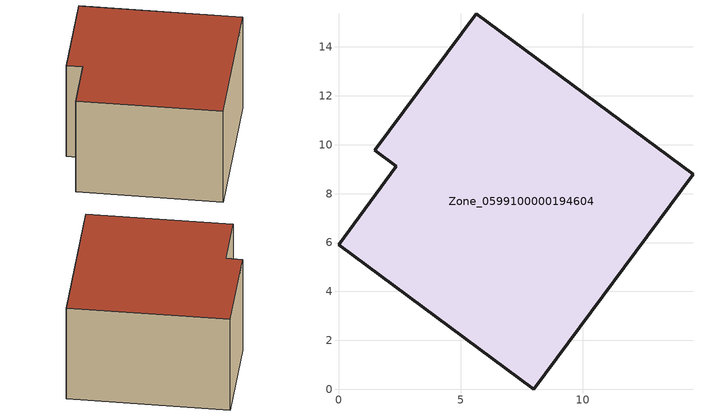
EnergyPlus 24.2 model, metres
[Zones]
Zone_0599100000194604
 floor ground (C_G): 5.63,15.36 14.5,8.79 7.98,0 0,5.92 2.37,9.12 1.49,9.78 z1.45
 wall outside (C_F): 14.5,8.79 5.63,15.36 1.49,9.78 2.37,9.12 0,5.92 7.98,0 14.5,8.79 z1.45:8.89
 roof outside (C_R): 7.98,0 14.5,8.79 5.63,15.36 1.49,9.78 2.37,9.12 0,5.92 z8.89
[BUILDING]
Pand.0599100000194604: North Axis=0; Terrain=City; Loads Convergence Tolerance Value=0.04; Temperature Convergence Tolerance Value=0.4; Solar Distribution=FullExterior; Maximum Number of Warmup Days=25; Minimum Number of Warmup Days=1
[Site:Location]
Rotterdam.The.Hague.AP_ZH_NLD Design_Conditions: Latitude=51.96; Longitude=4.45; Time Zone=1; Elevation=-4.5
[SITE:GROUNDTEMPERATURE:BUILDINGSURFACE]
18, 18, 18, 18, 18, 18, 18, 18, 18, 18, 18, 18
[MATERIAL] Thermal Absorptance=0.9; Solar Absorptance=0.7; Visible Absorptance=0.7
Name | Roughness | Thickness | Conductivity | Density | Specific Heat
G.D.1965-1974 | MediumSmooth | 0.15 | 0.882353 | 540 | 1210
F.D.1965-1974 | Rough | 0.3 | 0.697674 | 1920 | 840
R.D.1965-1974 | MediumRough | 0.2 | 0.232558 | 1500 | 1000
[CONSTRUCTION]
C_G: G.D.1965-1974
C_F: F.D.1965-1974
C_R: R.D.1965-1974
[ZONE]
Zone_0599100000194604: Type=1; Multiplier=1; Ceiling Height=Autocalculate; Volume=Autocalculate; Floor Area=autocalculate; Part of Total Floor Area=Yes
[ZONEINFILTRATION:DESIGNFLOWRATE]
Infil_Zone_0599100000194604: Zone or ZoneList or Space or SpaceList=Zone_0599100000194604; Schedule=AlwaysOn; Design Flow Rate Calculation Method=Flow/Area; Flow Rate per Floor Area=0.0042; Constant Term Coefficient=1; Temperature Term Coefficient=0; Velocity Term Coefficient=0; Velocity Squared Term Coefficient=0
[HVACTEMPLATE:ZONE:IDEALLOADSAIRSYSTEM]
Zone_0599100000194604: Maximum Heating Supply Air Temperature=50; Minimum Cooling Supply Air Temperature=13; Maximum Heating Supply Air Humidity Ratio=0.0156; Minimum Cooling Supply Air Humidity Ratio=0.0077; Heating Limit=NoLimit; Cooling Limit=NoLimit; Dehumidification Control Type=ConstantSensibleHeatRatio; Cooling Sensible Heat Ratio=0.7; Dehumidification Setpoint=60; Humidification Control Type=None; Humidification Setpoint=30; Outdoor Air Method=None; Outdoor Air Flow Rate per Person=0.00944; Outdoor Air Flow Rate per Zone Floor Area=0; Outdoor Air Flow Rate per Zone=0; Demand Controlled Ventilation Type=None; Outdoor Air Economizer Type=NoEconomizer; Heat Recovery Type=None; Sensible Heat Recovery Effectiveness=0.7; Latent Heat Recovery Effectiveness=0.65
[ZONECONTROL:THERMOSTAT]
ThermostatControl_Zone_0599100000194604: Zone or ZoneList=Zone_0599100000194604; Control Type Schedule=DualSetpointControlType; Control 1=Thermostat_Zone_0599100000194604; Temperature Difference Between Cutout And Setpoint=0
[THERMOSTATSETPOINT:DUALSETPOINT]
Thermostat_Zone_0599100000194604: Heating Setpoint Temperature Schedule=HeatingSetpoint_Zone_0599100000194604; Cooling Setpoint Temperature Schedule=CoolingSetpoint_Zone_0599100000194604
[SCHEDULE:COMPACT]
HeatingSetpoint_Zone_0599100000194604: Through: 12/31, For: AllDays, Until: 24:00, 21
CoolingSetpoint_Zone_0599100000194604: Through: 12/31, For: AllDays, Until: 24:00, 24
DualSetpointControlType: Through: 12/31, For: AllDays, Until: 24:00, 4
AlwaysOn: Through: 12/31, For: AllDays, Until: 24:00, 1
